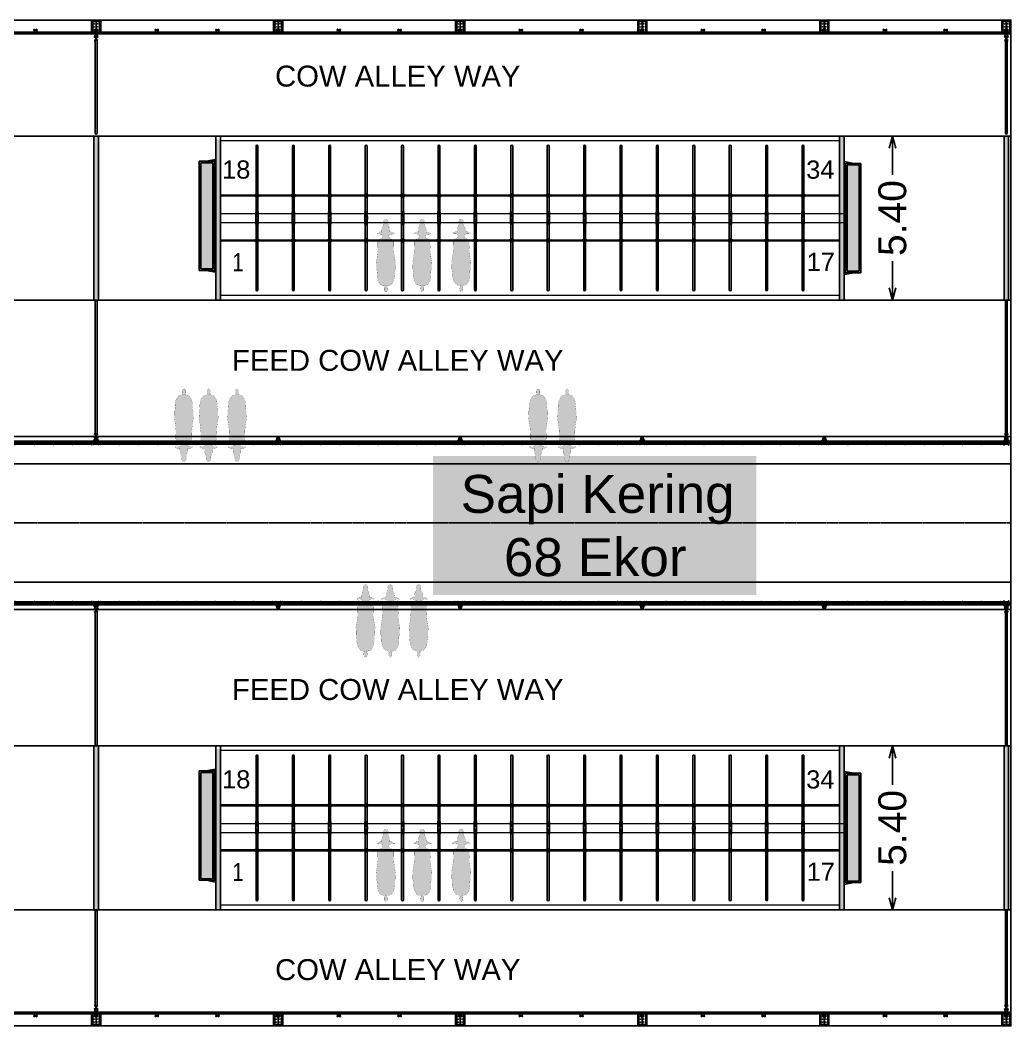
# Model space of a CAD drawing. Header units: millimetres. Extents: x -61993 to 642891, y -429158 to 50967.
# Drawn here: x 608396 to 641051, y -317152 to -284002 of the extents above; entities that cross this region are included whole.
import ezdxf

# ---------------------------------------------------------------- set-up
doc = ezdxf.new("R2010")
doc.units = ezdxf.units.MM
doc.linetypes.add('ACAD_ISO03W100', pattern=[30, 12, -18])
doc.linetypes.add('CENTER', pattern=[50.8, 31.75, -6.35, 6.35, -6.35])
for name, color, linetype, lineweight in [('0.00', 252, 'Continuous', 0), ('0.05', 40, 'Continuous', 5), ('0.09', 172, 'Continuous', 9), ('0.13', 10, 'Continuous', 13), ('HATCH', 251, 'Continuous', 0), ('WF 300 X 150', 43, 'Continuous', 0)]:
    doc.layers.add(name, color=color, linetype=linetype, lineweight=lineweight)
for name, color, linetype in [('Cow', 30, 'Continuous'), ('DIM', 1, 'Continuous'), ('Gate', 6, 'Continuous'), ('headlock', 30, 'Continuous'), ('Pipa Galv', 1, 'Continuous'), ('Railing', 7, 'Continuous'), ('Steel', 152, 'Continuous'), ('TEXT', 152, 'Continuous'), ('tipis', 253, 'CENTER')]:
    doc.layers.add(name, color=color, linetype=linetype)
doc.styles.add('Arial', font='arial.ttf')
doc.styles.add('Arial Narrow', font='ARIALN.TTF')
doc.styles.add('C10O', font='complex', dxfattribs={"oblique": 20, "height": 0.14})
doc.styles.add('SANSERIF23', font='sanss___.ttf', dxfattribs={"height": 2.3})
doc.dimstyles.new('Sagoe_2K3_m', dxfattribs={"dimscale": 25, "dimtxt": 2.3, "dimasz": 1, "dimexe": 0.7, "dimexo": 0.625, "dimtad": 0, "dimlfac": 0.001, "dimzin": 1, "dimdsep": 46, "dimtxsty": 'SANSERIF23', "dimblk": 'OPEN30', "dimcen": 1, "dimclrd": 1, "dimclre": 1, "dimclrt": 152, "dimadec": 0, "dimazin": 0, "dimtfac": 1, "dimtofl": 0, "dimtmove": 1, "dimatfit": 3, "dimfxl": 1, "dimarcsym": 0})
pattern_1 = [(45, (1363.141, -798.975), (-8.838835, 8.838835), []), (45, (1371.98, -798.975), (-8.838835, 8.838835), [15.625, -3.125, 0, -3.125])]

# ---------------------------------------------------------------- blocks, each defined once
blk = doc.blocks.new('*U26')
at = {"layer": 'HATCH'}
h = blk.add_hatch(color=0, dxfattribs=at)
h.dxf.hatch_style = 1
h.paths.add_polyline_path([(5400, 75), (5400, -75), (0, -75), (0, 75)])
blk.add_lwpolyline([(5400, 75), (5400, -75), (0, -75), (0, 75)], close=True)
blk = doc.blocks.new('Headlock Post')
at = {"color": 42}
for p, q in [((-87, 105), (-87, 113)), ((-87, 105), (-71, 105)), ((-84, 105), (-84, 113)), ((-83, 185), (-83, 121)), ((-83, 97), (-83, 105)), ((-75, 97), (-83, 97)), ((-75, 185), (-75, 121)), ((-75, 105), (-75, 97)), ((-74, 105), (-74, 113)), ((-71, 105), (-71, 113)), ((-50, 54), (-50, 46)), ((-50, 54), (-34, 54)), ((-47, 54), (-47, 46)), ((-46, 62), (-46, 54)), ((-38, 62), (-46, 62)), ((-38, 54), (-38, 62)), ((-37, 54), (-37, 46)), ((-34, 54), (-34, 46)), ((34, 54), (34, 46)), ((50, 54), (34, 54)), ((37, 54), (37, 46)), ((38, 54), (38, 62)), ((38, 62), (46, 62)), ((46, 62), (46, 54)), ((47, 54), (47, 46)), ((50, 54), (50, 46)), ((71, 105), (71, 113)), ((87, 105), (71, 105)), ((74, 105), (74, 113)), ((75, 185), (75, 121)), ((75, 105), (75, 97)), ((75, 97), (83, 97)), ((83, 185), (83, 121)), ((83, 97), (83, 105)), ((84, 105), (84, 113)), ((87, 105), (87, 113))]:
    blk.add_line(p, q, dxfattribs=at)
at = {"color": 42, "linetype": 'ACAD_ISO03W100', "ltscale": 0.01}
for p, q in [((-83, 113), (-83, 121)), ((-75, 113), (-75, 121)), ((75, 113), (75, 121)), ((83, 113), (83, 121))]:
    blk.add_line(p, q, dxfattribs=at)
at = {"color": 6}
for points in [[(-99, 113), (-99, 121), (99, 121), (99, 113)], [(-70, 38), (-70, 46), (70, 46), (70, 38)]]:
    blk.add_lwpolyline(points, close=True, dxfattribs=at)
at = {"color": 42}
for points in [[(-46, 38), (-46, 0, 0.999992), (46, 0), (46, 38)], [(-38, 38), (-38, 0, 1), (38, 0), (38, 38)]]:
    blk.add_lwpolyline(points, format="xyb", dxfattribs=at)
for centre in [(-79, 185), (79, 185)]:
    blk.add_arc(centre, 4, 0, 180, dxfattribs=at)
at = {"layer": 'Pipa Galv'}
for p, q in [((-30, 75), (-30, 113)), ((-30, 46), (-30, 113)), ((30, 75), (30, 113)), ((30, 46), (30, 113))]:
    blk.add_line(p, q, dxfattribs=at)
for radius in [38.1, 32]:
    blk.add_circle((0, 0), radius, dxfattribs=at)
blk = doc.blocks.new('headlockpart')
at = {"layer": 'headlock'}
for p, q in [((30, 68), (0, 68)), ((0, 63), (0, 68)), ((1303, 63), (0, 63)), ((0, 10), (0, 15)), ((1303, 15), (0, 15)), ((30, 10), (0, 10)), ((7, 70), (6, 69)), ((8, 8), (6, 9)), ((8, 70), (7, 70)), ((23, 68), (7, 68)), ((7, 15), (7, 63)), ((23, 63), (7, 63)), ((23, 15), (7, 15)), ((7, 10), (23, 10)), ((8, 76), (8, 76)), ((8, 70), (8, 76)), ((8, 76), (8, 76)), ((21, 76), (8, 76)), ((15, 70), (8, 70)), ((8, 8), (8, 2)), ((8, 2), (8, 2)), ((9, 2), (8, 2)), ((9, 2), (21, 2)), ((15, 70), (15, 76)), ((21, 70), (15, 70)), ((15, 8), (15, 2)), ((21, 76), (21, 76)), ((21, 2), (21, 2)), ((21, 70), (21, 76)), ((21, 76), (21, 76)), ((23, 70), (21, 70)), ((21, 8), (24, 9)), ((21, 8), (21, 2)), ((21, 2), (21, 2)), ((23, 70), (24, 69)), ((23, 15), (23, 63)), ((30, 63), (30, 68)), ((30, 10), (30, 15)), ((43, 15), (43, 63)), ((43, 47), (477, 47)), ((477, 31), (43, 31)), ((84, 31), (405, 31)), ((637, 63), (489, 63)), ((489, 16), (637, 16)), ((533, 15), (518, 15)), ((533, 15), (518, 15)), ((660, 68), (630, 68)), ((630, 63), (630, 68)), ((630, 10), (630, 15)), ((660, 10), (630, 10)), ((1160, 15), (635, 15)), ((637, 70), (636, 69)), ((653, 68), (636, 68)), ((636, 10), (653, 10)), ((638, 8), (636, 9)), ((638, 70), (637, 70)), ((637, 15), (637, 63)), ((653, 63), (637, 63)), ((653, 15), (637, 15)), ((638, 76), (638, 76)), ((638, 70), (638, 76)), ((638, 76), (638, 76)), ((651, 76), (638, 76)), ((645, 70), (638, 70)), ((638, 8), (638, 2)), ((638, 2), (638, 2)), ((639, 2), (638, 2)), ((639, 2), (651, 2)), ((645, 70), (645, 76)), ((651, 70), (645, 70)), ((645, 8), (645, 2)), ((651, 70), (651, 76)), ((651, 76), (651, 76)), ((651, 76), (651, 76)), ((652, 70), (651, 70)), ((651, 8), (653, 9)), ((651, 8), (651, 2)), ((651, 2), (651, 2)), ((651, 2), (651, 2)), ((652, 70), (653, 69)), ((653, 15), (653, 63)), ((660, 63), (660, 68)), ((660, 10), (660, 15)), ((673, 15), (673, 63)), ((673, 47), (1106, 47)), ((673, 31), (1106, 31)), ((1266, 63), (1118, 63)), ((1118, 16), (1266, 16)), ((1162, 15), (1147, 15)), ((1162, 15), (1147, 15)), ((1289, 68), (1259, 68)), ((1259, 63), (1259, 68)), ((1259, 10), (1259, 15)), ((1289, 10), (1259, 10)), ((1267, 70), (1266, 69)), ((1283, 68), (1266, 68)), ((1266, 15), (1266, 63)), ((1282, 63), (1266, 63)), ((1282, 15), (1266, 15)), ((1266, 10), (1283, 10)), ((1268, 8), (1266, 9)), ((1268, 70), (1267, 70)), ((1268, 76), (1268, 76)), ((1268, 70), (1268, 76)), ((1268, 76), (1268, 76)), ((1281, 76), (1268, 76)), ((1274, 70), (1268, 70)), ((1268, 8), (1268, 2)), ((1268, 2), (1268, 2)), ((1269, 2), (1268, 2)), ((1269, 2), (1280, 2)), ((1274, 70), (1274, 76)), ((1281, 70), (1274, 70)), ((1274, 8), (1274, 2)), ((1280, 2), (1281, 2)), ((1281, 70), (1281, 76)), ((1281, 76), (1281, 76)), ((1281, 76), (1281, 76)), ((1282, 70), (1281, 70)), ((1281, 8), (1283, 9)), ((1281, 8), (1281, 2)), ((1281, 2), (1281, 2)), ((1282, 70), (1283, 69)), ((1282, 15), (1282, 63)), ((1289, 63), (1289, 68)), ((1289, 10), (1289, 15)), ((1303, 15), (1303, 63))]:
    blk.add_line(p, q, dxfattribs=at)
at = {"layer": 'headlock', "linetype": 'CENTER', "ltscale": 0.01}
for p, q in [((15, 0), (15, 81)), ((645, 0), (645, 81)), ((1274, 0), (1274, 81))]:
    blk.add_line(p, q, dxfattribs=at)
at = {"layer": 'headlock', "ltscale": 0.001}
for p, q in [((477, 28), (477, 51)), ((1106, 28), (1106, 51))]:
    blk.add_line(p, q, dxfattribs=at)
at = {"layer": 'headlock'}
for centre, radius, start, end in [((7, 69), 0.6, 115, 270), ((7, 9), 0.6, 90, 245), ((23, 69), 0.6, 270, 65), ((23, 9), 0.6, 295, 90), ((489, 51), 12, 90, 180), ((489, 28), 12, 180, 270), ((636, 69), 0.6, 115, 270), ((636, 9), 0.6, 90, 245), ((653, 69), 0.6, 270, 65), ((653, 9), 0.6, 295, 90), ((1118, 51), 12, 90, 180), ((1118, 28), 12, 180, 270), ((1266, 9), 0.6, 90, 245), ((1266, 69), 0.6, 115, 270), ((1283, 69), 0.6, 270, 65), ((1283, 9), 0.6, 295, 90)]:
    blk.add_arc(centre, radius, start, end, dxfattribs=at)
for points, weights in [([(8, 76), (12, 77), (15, 76)], [1, 1.15470053838, 1]), ([(8, 8), (12, 7), (15, 8)], [1.08180853477, 1.24916489753, 1.08180853477]), ([(8, 2), (12, 2), (15, 2)], [1, 1.15470053838, 1]), ([(15, 76), (18, 77), (21, 76)], [1, 1.15470053838, 1]), ([(15, 8), (18, 7), (21, 8)], [1.08180853477, 1.24916489753, 1.08180853477]), ([(15, 2), (18, 2), (21, 2)], [1, 1.15470053838, 1]), ([(638, 76), (641, 77), (645, 76)], [1, 1.15470053838, 1]), ([(638, 8), (641, 7), (645, 8)], [1.08180853477, 1.24916489753, 1.08180853477]), ([(638, 2), (641, 2), (645, 2)], [1, 1.15470053838, 1]), ([(645, 76), (648, 77), (651, 76)], [1, 1.15470053838, 1]), ([(645, 8), (648, 7), (651, 8)], [1.08180853477, 1.24916489753, 1.08180853477]), ([(645, 2), (648, 2), (651, 2)], [1, 1.15470053838, 1]), ([(1268, 76), (1271, 77), (1274, 76)], [1, 1.15470053838, 1]), ([(1268, 8), (1271, 7), (1274, 8)], [1.08180853477, 1.24916489753, 1.08180853477]), ([(1268, 2), (1271, 2), (1274, 2)], [1, 1.15470053838, 1]), ([(1274, 76), (1278, 77), (1281, 76)], [1, 1.15470053838, 1]), ([(1274, 8), (1278, 7), (1281, 8)], [1.08180853477, 1.24916489753, 1.08180853477]), ([(1274, 2), (1278, 2), (1281, 2)], [1, 1.15470053838, 1])]:
    blk.add_rational_spline(points, weights, degree=2, dxfattribs=at)
blk = doc.blocks.new('*U189')
at = {"layer": '0.00'}
blk.add_blockref('headlockpart', (-689, -40), dxfattribs=at)
blk = doc.blocks.new('*U190')
at = {"color": 0, "linetype": 'ByBlock', "lineweight": -2, "transparency": 16777216}
for p in [(0, 0), (1259, 0), (2519, 0), (3778, 0)]:
    blk.add_blockref('*U189', p, dxfattribs=at)
blk = doc.blocks.new('*U27')
at = {"color": 42}
for p, q in [((0, 46), (38, 46)), ((0, 38), (38, 38)), ((178, 38), (148, 38)), ((178, 30), (148, 30)), ((0, -38), (38, -38)), ((0, -46), (38, -46)), ((178, -30), (148, -30)), ((178, -38), (148, -38))]:
    blk.add_line(p, q, dxfattribs=at)
at = {"color": 160}
for p, q in [((93, 13), (43, 13)), ((84, 9), (43, 9)), ((93, 13), (143, 13)), ((102, 9), (143, 9)), ((84, -9), (43, -9)), ((93, -13), (43, -13)), ((93, -13), (143, -13)), ((102, -9), (143, -9))]:
    blk.add_line(p, q, dxfattribs=at)
for points in [[(38, -60), (43, -60), (43, 60), (38, 60)], [(148, -50), (143, -50), (143, 50), (148, 50)]]:
    blk.add_lwpolyline(points, close=True, dxfattribs=at)
blk.add_lwpolyline([(123, -9), (123, 9)])
blk.add_circle((93, 0), 12.7)
at = {"color": 42}
for centre, radius, start, end in [((0, 0), 46, 90, 270), ((178, 0), 38, 52.1364, 90), ((178, 0), 38, 270, 307.8636)]:
    blk.add_arc(centre, radius, start, end, dxfattribs=at)
at = {"layer": 'Gate'}
for p, q in [((178, 30), (3213, 30)), ((178, -30), (3213, -30))]:
    blk.add_line(p, q, dxfattribs=at)
at = {"layer": 'Gate', "color": 0}
blk.add_arc((178, 0), 30, 90, 270, dxfattribs=at)
at = {"layer": 'Gate'}
blk.add_arc((3213, 0), 30, 270, 90, dxfattribs=at)
at = {"layer": 'Railing'}
blk.add_circle((0, 0), 38, dxfattribs=at)
blk = doc.blocks.new('*U28')
at = {"color": 42}
for p, q in [((0, 46), (38, 46)), ((0, 38), (38, 38)), ((178, 38), (148, 38)), ((178, 30), (148, 30)), ((0, -38), (38, -38)), ((0, -46), (38, -46)), ((178, -30), (148, -30)), ((178, -38), (148, -38))]:
    blk.add_line(p, q, dxfattribs=at)
at = {"color": 160}
for p, q in [((93, 13), (43, 13)), ((84, 9), (43, 9)), ((93, 13), (143, 13)), ((102, 9), (143, 9)), ((84, -9), (43, -9)), ((93, -13), (43, -13)), ((93, -13), (143, -13)), ((102, -9), (143, -9))]:
    blk.add_line(p, q, dxfattribs=at)
for points in [[(38, -60), (43, -60), (43, 60), (38, 60)], [(148, -50), (143, -50), (143, 50), (148, 50)]]:
    blk.add_lwpolyline(points, close=True, dxfattribs=at)
blk.add_lwpolyline([(123, -9), (123, 9)])
blk.add_circle((93, 0), 12.7)
at = {"color": 42}
for centre, radius, start, end in [((0, 0), 46, 90, 270), ((178, 0), 38, 52.1364, 90), ((178, 0), 38, 270, 307.8636)]:
    blk.add_arc(centre, radius, start, end, dxfattribs=at)
at = {"layer": 'Gate'}
for p, q in [((178, 30), (4533, 30)), ((178, -30), (4533, -30))]:
    blk.add_line(p, q, dxfattribs=at)
at = {"layer": 'Gate', "color": 0}
blk.add_arc((178, 0), 30, 90, 270, dxfattribs=at)
at = {"layer": 'Gate'}
blk.add_arc((4533, 0), 30, 270, 90, dxfattribs=at)
at = {"layer": 'Railing'}
blk.add_circle((0, 0), 38, dxfattribs=at)
blk = doc.blocks.new('*U29')
at = {"color": 42}
for p, q in [((0, 46), (38, 46)), ((0, 38), (38, 38)), ((178, 38), (148, 38)), ((178, 30), (148, 30)), ((0, -38), (38, -38)), ((0, -46), (38, -46)), ((178, -30), (148, -30)), ((178, -38), (148, -38))]:
    blk.add_line(p, q, dxfattribs=at)
at = {"color": 160}
for p, q in [((93, 13), (43, 13)), ((84, 9), (43, 9)), ((93, 13), (143, 13)), ((102, 9), (143, 9)), ((84, -9), (43, -9)), ((93, -13), (43, -13)), ((93, -13), (143, -13)), ((102, -9), (143, -9))]:
    blk.add_line(p, q, dxfattribs=at)
for points in [[(38, -60), (43, -60), (43, 60), (38, 60)], [(148, -50), (143, -50), (143, 50), (148, 50)]]:
    blk.add_lwpolyline(points, close=True, dxfattribs=at)
blk.add_lwpolyline([(123, -9), (123, 9)])
blk.add_circle((93, 0), 12.7)
at = {"color": 42}
for centre, radius, start, end in [((0, 0), 46, 90, 270), ((178, 0), 38, 52.1364, 90), ((178, 0), 38, 270, 307.8636)]:
    blk.add_arc(centre, radius, start, end, dxfattribs=at)
at = {"layer": 'Gate'}
for p, q in [((178, 30), (3263, 30)), ((178, -30), (3263, -30))]:
    blk.add_line(p, q, dxfattribs=at)
at = {"layer": 'Gate', "color": 0}
blk.add_arc((178, 0), 30, 90, 270, dxfattribs=at)
at = {"layer": 'Gate'}
blk.add_arc((3263, 0), 30, 270, 90, dxfattribs=at)
at = {"layer": 'Railing'}
blk.add_circle((0, 0), 38, dxfattribs=at)
blk = doc.blocks.new('A$C085D16B7')
at = {"layer": '0.00', "ltscale": 0.5}
h = blk.add_hatch(dxfattribs=at)
h.set_pattern_fill('ANSI35', color=256, scale=50, style=0)
h.set_pattern_definition(pattern_1)
h.paths.add_polyline_path([(450, 288), (0, 288), (25, 250), (425, 250)])
h.paths.add_polyline_path([(425, 25), (25, 25), (0, -12), (450, -12)])
h = blk.add_hatch(dxfattribs=at)
h.set_pattern_fill('ANSI35', color=256, scale=50, style=0)
h.set_pattern_definition([(135, (-913.16, -798.975), (8.83883, 8.83883), []), (135, (-921.999, -798.975), (8.83883, 8.83883), [15.625, -3.125, 0, -3.125])])
h.paths.add_polyline_path([(0, 288), (25, 250), (25, 25), (0, -12)])
at = {"layer": '0.00'}
h = blk.add_hatch(dxfattribs=at)
h.set_pattern_fill('ANSI31', color=256, scale=30, angle=-90, style=0)
h.set_pattern_definition([(315, (619428.904, -11494.7824), (2.65165043, 2.65165043), [])])
edge = h.paths.add_edge_path()
edge.add_line((389, 225), (400, 225))
edge.add_line((400, 225), (400, 50))
edge.add_line((400, 50), (389, 50))
edge.add_line((389, 50), (389, 129))
edge.add_arc((384, 129), 5, 0, 90)
edge.add_line((384, 134), (66, 134))
edge.add_arc((66, 129), 5, 90, 180)
edge.add_line((61, 129), (61, 50))
edge.add_line((61, 50), (50, 50))
edge.add_line((50, 50), (50, 225))
edge.add_line((50, 225), (61, 225))
edge.add_line((61, 225), (61, 146))
edge.add_arc((66, 146), 5, 180, 270)
edge.add_line((66, 141), (384, 141))
edge.add_arc((384, 146), 5, -90, 0)
edge.add_line((389, 146), (389, 225))
at = {"layer": '0.00', "ltscale": 0.5}
h = blk.add_hatch(dxfattribs=at)
h.set_pattern_fill('ANSI35', color=256, scale=50, style=0)
h.set_pattern_definition(pattern_1)
h.paths.add_polyline_path([(450, 288), (425, 250), (425, 25), (450, -12)])
at = {"layer": '0.05', "ltscale": 0.5}
for points in [[(0, 288), (25, 250)], [(25, 25), (0, -12)], [(425, 250), (450, 288)], [(425, 25), (450, -12)]]:
    blk.add_lwpolyline(points, dxfattribs=at)
blk.add_lwpolyline([(0, -12), (450, -12), (450, 288), (0, 288)], close=True, dxfattribs=at)
at = {"layer": '0.05'}
blk.add_lwpolyline([(25, 250), (25, 25), (425, 25), (425, 250)], close=True, dxfattribs=at)
at = {"layer": '0.09'}
blk.add_lwpolyline([(389, 225), (400, 225), (400, 50), (389, 50), (389, 129, 0.414214), (384, 134), (66, 134, 0.414214), (61, 129), (61, 50), (50, 50), (50, 225), (61, 225), (61, 146, 0.414214), (66, 141), (384, 141, 0.414214), (389, 146)], format="xyb", close=True, dxfattribs=at)
at = {"layer": 'WF 300 X 150'}
for p, q in [((113, 200), (137, 200)), ((113, 88), (137, 88)), ((125, 212), (125, 188)), ((125, 76), (125, 99)), ((237, 200), (213, 200)), ((237, 88), (213, 88)), ((225, 212), (225, 188)), ((225, 76), (225, 99)), ((337, 200), (313, 200)), ((337, 88), (313, 88)), ((325, 212), (325, 188)), ((325, 76), (325, 99))]:
    blk.add_line(p, q, dxfattribs=at)
for centre in [(125, 200), (125, 88), (225, 200), (225, 88), (325, 200), (325, 88)]:
    blk.add_circle(centre, 9.55, dxfattribs=at)
blk = doc.blocks.new('*U182')
at = {"layer": '0.05', "ltscale": 0.5, "rotation": 89.99999999999999}
blk.add_blockref('A$C085D16B7', (138, -225), dxfattribs=at)
blk = doc.blocks.new('*U183')
at = {"color": 0, "linetype": 'ByBlock', "lineweight": -2, "transparency": 16777216}
for p in [(102000, 32700), (102000, 0)]:
    blk.add_blockref('*U182', p, dxfattribs=at)
blk = doc.blocks.new('Steel Column')
at = {"layer": 'Steel'}
blk.add_lwpolyline([(150, -225), (150, 225), (-150, 225), (-150, -225)], close=True, dxfattribs=at)
blk = doc.blocks.new('*U178')
blk.add_blockref('Steel Column', (0, 0))
blk = doc.blocks.new('*U179')
at = {"color": 0, "linetype": 'ByBlock', "lineweight": -2, "transparency": 16777216}
for p in [(0, 0), (6000, 0), (12000, 0), (18000, 0), (24000, 0), (30000, 0), (0, -32700), (6000, -32700), (12000, -32700), (18000, -32700), (24000, -32700), (30000, -32700)]:
    blk.add_blockref('*U178', p, dxfattribs=at)
blk = doc.blocks.new('*U204')
at = {"layer": '0.00'}
blk.add_blockref('headlockpart', (-689, -40), dxfattribs=at)
blk = doc.blocks.new('*U205')
at = {"color": 0, "linetype": 'ByBlock', "lineweight": -2, "transparency": 16777216}
for p in [(0, 0), (1259, 0), (2519, 0), (3778, 0)]:
    blk.add_blockref('*U204', p, dxfattribs=at)
blk = doc.blocks.new('Headlock+POST')
at = {"layer": 'Pipa Galv'}
for points in [[(-83, 180), (6083, 180)], [(6083, 121), (-83, 121)]]:
    blk.add_lwpolyline(points, dxfattribs=at)
for name, p in [('Headlock Post', (0, 0)), ('*U205', (821, 151)), ('Headlock Post', (6000, 0))]:
    blk.add_blockref(name, p)
at = {"layer": '0.00'}
blk.add_blockref('headlockpart', (4540, 111), dxfattribs=at)
blk = doc.blocks.new('cow top')
h = blk.add_hatch(color=0)
h.dxf.hatch_style = 1
h.paths.add_polyline_path([(134.90334, -498.98442), (121.50402, -508.63428), (95.37396, -520.52088), (100.37544, -552.6675), (115.60956, -594.88836), (136.21674, -616.14498), (166.2804, -632.74332), (199.79718, -646.63566), (238.35834, -673.26534), (264.77022, -736.758), (265.05798, -837.00936), (255.69522, -1030.01316), (262.2807, -1044.65724), (274.38378, -1152.74808), (274.0056, -1151.10072), (292.71264, -1281.34512), (317.8923, -1411.54728), (308.95788, -1528.5369), (309.73206, -1637.35836), (282.4074, -1713.7329), (281.26824, -1740.23652), (283.62906, -1751.78454), (290.88708, -1783.86516), (289.8423, -1813.3236), (287.42076, -1874.45082), (275.79618, -1936.69146), (263.67198, -2003.30922), (238.77216, -2051.61066), (228.59826, -2066.8362), (216.0345, -2089.18644), (172.94508, -2149.55598), (141.7548, -2155.90716), (124.51626, -2167.45188), (115.8465, -2169.23652), (100.7589, -2174.4657), (86.56296, -2180.36016), (57.69852, -2186.02164), (17.89656, -2180.08428), (52.41852, -2240.71782), (55.71852, -2281.49196), (51.85818, -2334.2517), (40.94838, -2351.0256), (26.48052, -2368.70766), (5.20212, -2385.5964), (-5.18232, -2384.10414), (-26.46072, -2367.2154), (-40.92858, -2349.53334), (-51.83838, -2332.7601), (-55.69872, -2280.00036), (-56.43924, -2266.55286), (-52.39938, -2239.22622), (-17.87676, -2178.59202), (-57.67872, -2184.53004), (-86.54316, -2178.86856), (-100.7391, -2172.97344), (-115.8267, -2167.74426), (-124.49646, -2165.96028), (-141.735, -2154.41556), (-172.92528, -2148.06438), (-216.0147, -2087.69484), (-228.57846, -2065.34394), (-238.75236, -2050.11906), (-263.65218, -2001.81696), (-275.77638, -1935.19986), (-287.40096, -1872.95922), (-289.8225, -1811.83134), (-290.86728, -1782.37356), (-283.60926, -1750.29294), (-288.66816, -1712.2182), (-309.71226, -1635.8661), (-308.93808, -1527.0453), (-317.8725, -1410.05568), (-292.69284, -1279.85352), (-274.36398, -1151.25582), (-273.9858, -1149.60846), (-262.2609, -1043.16498), (-255.67476, -1028.52156), (-265.03818, -835.5171), (-264.75042, -735.2664), (-238.33854, -671.77374), (-199.77738, -645.1434), (-166.2606, -631.25106), (-136.19694, -614.65272), (-108.6228, -572.65098), (-100.35564, -551.17524), (-93.50022, -533.38362), (-104.75784, -515.01912), (-121.48422, -507.14268), (-138.89964, -494.6007), (-154.2123, -484.28226), (-182.23326, -476.63154), (-202.31442, -477.4077), (-244.02708, -475.91412), (-270.36504, -470.44602), (-293.57724, -473.7249), (-293.2545, -463.3002), (-283.37628, -454.03248), (-278.23026, -450.59586), (-252.23946, -439.35738), (-230.4918, -427.95324), (-210.85086, -414.32688), (-186.08502, -398.277), (-169.21476, -394.54998), (-123.79752, -419.84646), (-130.80276, -408.77034), (-133.21902, -393.73752), (-130.38564, -358.74696), (-129.37122, -327.3534), (-124.16514, -309.57828), (-128.48352, -296.43306), (-126.12402, -281.84244), (-124.26084, -275.28072), (-121.56936, -267.37524), (-117.60276, -263.11824), (-111.01332, -260.50068), (-101.37534, -228.12966), (-78.16314, -164.15982), (-71.41794, -130.00086), (-80.83284, -82.89006), (-75.27102, -61.67172), (-68.74032, -44.18568), (-64.83774, -35.84988), (-61.96872, -28.0137), (-53.38938, -10.5501), (-37.63254, 2.38392), (-21.8559, 8.00844), (0, 0), (21.8757, 6.51618), (37.65234, 0.89232), (53.40918, -12.0417), (61.98852, -29.5053), (68.76012, -45.67728), (75.29082, -63.16332), (80.85264, -84.38166), (73.92132, -110.76714), (71.00544, -142.21152), (87.20448, -211.992), (97.60806, -235.92228), (102.62736, -255.31638), (107.85588, -260.5515), (117.62256, -264.60984), (121.58916, -268.86684), (124.28064, -276.77232), (126.14382, -283.33404), (128.50332, -297.92466), (123.453, -314.89458), (129.87942, -349.00338), (133.23882, -395.22912), (130.82256, -410.26194), (125.84946, -420.20616), (161.84982, -400.93416), (169.23456, -396.04158), (186.10482, -399.7686), (210.87066, -415.81848), (230.51226, -429.44484), (253.15488, -440.33286), (273.5502, -451.38852), (293.2743, -464.7918), (293.59704, -475.2165), (270.38484, -471.93762), (244.04688, -477.40572), (202.33422, -478.8993), (182.25306, -478.12314), (154.2321, -485.77452), (138.91944, -496.0923)])
at = {"color": 0, "const_width": 4.179}
blk.add_lwpolyline([(134.90334, -498.98442), (121.50402, -508.63428), (95.37396, -520.52088), (100.37544, -552.6675), (115.60956, -594.88836), (136.21674, -616.14498), (166.2804, -632.74332), (199.79718, -646.63566), (238.35834, -673.26534), (264.77022, -736.758), (265.05798, -837.00936), (255.69522, -1030.01316), (262.2807, -1044.65724), (274.38378, -1152.74808), (274.0056, -1151.10072), (292.71264, -1281.34512), (317.8923, -1411.54728), (308.95788, -1528.5369), (309.73206, -1637.35836), (282.4074, -1713.7329), (281.26824, -1740.23652), (283.62906, -1751.78454), (290.88708, -1783.86516), (289.8423, -1813.3236), (287.42076, -1874.45082), (275.79618, -1936.69146), (263.67198, -2003.30922), (238.77216, -2051.61066), (228.59826, -2066.8362), (216.0345, -2089.18644), (172.94508, -2149.55598), (141.7548, -2155.90716), (124.51626, -2167.45188), (115.8465, -2169.23652), (100.7589, -2174.4657), (86.56296, -2180.36016), (57.69852, -2186.02164), (17.89656, -2180.08428), (52.41852, -2240.71782), (55.71852, -2281.49196), (51.85818, -2334.2517), (40.94838, -2351.0256), (26.48052, -2368.70766), (5.20212, -2385.5964), (-5.18232, -2384.10414), (-26.46072, -2367.2154), (-40.92858, -2349.53334), (-51.83838, -2332.7601), (-55.69872, -2280.00036), (-56.43924, -2266.55286), (-52.39938, -2239.22622), (-17.87676, -2178.59202), (-57.67872, -2184.53004), (-86.54316, -2178.86856), (-100.7391, -2172.97344), (-115.8267, -2167.74426), (-124.49646, -2165.96028), (-141.735, -2154.41556), (-172.92528, -2148.06438), (-216.0147, -2087.69484), (-228.57846, -2065.34394), (-238.75236, -2050.11906), (-263.65218, -2001.81696), (-275.77638, -1935.19986), (-287.40096, -1872.95922), (-289.8225, -1811.83134), (-290.86728, -1782.37356), (-283.60926, -1750.29294), (-288.66816, -1712.2182), (-309.71226, -1635.8661), (-308.93808, -1527.0453), (-317.8725, -1410.05568), (-292.69284, -1279.85352), (-274.36398, -1151.25582), (-273.9858, -1149.60846), (-262.2609, -1043.16498), (-255.67476, -1028.52156), (-265.03818, -835.5171), (-264.75042, -735.2664), (-238.33854, -671.77374), (-199.77738, -645.1434), (-166.2606, -631.25106), (-136.19694, -614.65272), (-108.6228, -572.65098), (-100.35564, -551.17524), (-93.50022, -533.38362), (-104.75784, -515.01912), (-121.48422, -507.14268), (-138.89964, -494.6007), (-154.2123, -484.28226), (-182.23326, -476.63154), (-202.31442, -477.4077), (-244.02708, -475.91412), (-270.36504, -470.44602), (-293.57724, -473.7249), (-293.2545, -463.3002), (-283.37628, -454.03248), (-278.23026, -450.59586), (-252.23946, -439.35738), (-230.4918, -427.95324), (-210.85086, -414.32688), (-186.08502, -398.277), (-169.21476, -394.54998), (-123.79752, -419.84646), (-130.80276, -408.77034), (-133.21902, -393.73752), (-130.38564, -358.74696), (-129.37122, -327.3534), (-124.16514, -309.57828), (-128.48352, -296.43306), (-126.12402, -281.84244), (-124.26084, -275.28072), (-121.56936, -267.37524), (-117.60276, -263.11824), (-111.01332, -260.50068), (-101.37534, -228.12966), (-78.16314, -164.15982), (-71.41794, -130.00086), (-80.83284, -82.89006), (-75.27102, -61.67172), (-68.74032, -44.18568), (-64.83774, -35.84988), (-61.96872, -28.0137), (-53.38938, -10.5501), (-37.63254, 2.38392), (-21.8559, 8.00844), (0, 0), (21.8757, 6.51618), (37.65234, 0.89232), (53.40918, -12.0417), (61.98852, -29.5053), (68.76012, -45.67728), (75.29082, -63.16332), (80.85264, -84.38166), (73.92132, -110.76714), (71.00544, -142.21152), (87.20448, -211.992), (97.60806, -235.92228), (102.62736, -255.31638), (107.85588, -260.5515), (117.62256, -264.60984), (121.58916, -268.86684), (124.28064, -276.77232), (126.14382, -283.33404), (128.50332, -297.92466), (123.453, -314.89458), (129.87942, -349.00338), (133.23882, -395.22912), (130.82256, -410.26194), (125.84946, -420.20616), (161.84982, -400.93416), (169.23456, -396.04158), (186.10482, -399.7686), (210.87066, -415.81848), (230.51226, -429.44484), (253.15488, -440.33286), (273.5502, -451.38852), (293.2743, -464.7918), (293.59704, -475.2165), (270.38484, -471.93762), (244.04688, -477.40572), (202.33422, -478.8993), (182.25306, -478.12314), (154.2321, -485.77452), (138.91944, -496.0923), (134.90334, -498.98442)], dxfattribs=at)
blk = doc.blocks.new('_Open30')
at = {"color": 0, "linetype": 'ByBlock', "lineweight": -2}
for p, q in [((-1, 0.268), (0, 0)), ((0, 0), (-1, -0.268)), ((0, 0), (-1, 0))]:
    blk.add_line(p, q, dxfattribs=at)
blk = doc.blocks.new('*D198')
at = {"layer": 'Defpoints', "color": 0, "transparency": 16777216}
for p in [(635551, -287827), (635551, -293227), (637148, -293227)]:
    blk.add_point(p, dxfattribs=at)
at = {"layer": 'DIM', "color": 1, "lineweight": -2, "transparency": 16777216}
for p, q in [((635801, -287827), (637428, -287827)), ((637148, -288227), (637148, -289102)), ((637148, -292827), (637148, -291952)), ((635801, -293227), (637428, -293227))]:
    blk.add_line(p, q, dxfattribs=at)
at = {"layer": 'DIM', "color": 1, "lineweight": -2, "transparency": 16777216, "xscale": 400, "yscale": 400, "zscale": 400}
for p, rotation in [((637148, -287827), 90), ((637148, -293227), 270)]:
    blk.add_blockref('_Open30', p, dxfattribs=dict(at, rotation=rotation))
at = {"layer": 'DIM', "color": 152, "transparency": 16777216, "insert": (637148, -290527), "char_height": 920, "attachment_point": 5, "rotation": 90, "style": 'SANSERIF23'}
blk.add_mtext('5.40', dxfattribs=at)
blk = doc.blocks.new('*U180')
at = {"layer": '0.05', "ltscale": 0.5, "rotation": 89.99999999999999}
blk.add_blockref('A$C085D16B7', (138, -225), dxfattribs=at)
blk = doc.blocks.new('*U181')
at = {"color": 0, "linetype": 'ByBlock', "lineweight": -2, "transparency": 16777216}
for p in [(0, 32700), (6000, 32700), (12000, 32700), (18000, 32700), (24000, 32700), (30000, 32700), (0, 0), (6000, 0), (12000, 0), (18000, 0), (24000, 0), (30000, 0)]:
    blk.add_blockref('*U180', p, dxfattribs=at)
blk = doc.blocks.new('double_divider')
at = {"color": 94}
for p, q in [((-50, 754), (50, 754)), ((-50, 726), (50, 726)), ((-50, -726), (50, -726)), ((-50, -754), (50, -754))]:
    blk.add_line(p, q, dxfattribs=at)
at = {"color": 150}
for p, q in [((-30, -1269), (-30, -128)), ((30, -1269), (30, -128))]:
    blk.add_line(p, q, dxfattribs=at)
for points in [[(30, 40), (30, 2370, 1), (-30, 2370), (-30, 40)], [(30, -40), (30, -2370, -1), (-30, -2370), (-30, -40)]]:
    blk.add_lwpolyline(points, format="xyb", dxfattribs=at)
at = {"color": 94}
for points in [[(-30, 690), (30, 690, 0.414214), (50, 710), (50, 770, 0.414214), (30, 790), (-30, 790, 0.414214), (-50, 770), (-50, 710, 0.414214)], [(-30, -690), (30, -690, -0.414214), (50, -710), (50, -770, -0.414214), (30, -790), (-30, -790, -0.414214), (-50, -770), (-50, -710, -0.414214)]]:
    blk.add_lwpolyline(points, format="xyb", close=True, dxfattribs=at)
at = {"color": 42}
for points in [[(-29, 780), (-34, 782), (-38, 780), (-38, 775), (-34, 772), (-29, 775)], [(-29, 700), (-34, 698), (-38, 700), (-38, 705), (-34, 708), (-29, 705)], [(29, 780), (34, 782), (38, 780), (38, 775), (34, 772), (29, 775)], [(29, 700), (34, 698), (38, 700), (38, 705), (34, 708), (29, 705)], [(10, 94), (0, 89), (-10, 94), (-10, 106), (0, 111), (10, 106)], [(10, -106), (0, -111), (-10, -106), (-10, -94), (0, -89), (10, -94)], [(-29, -700), (-34, -698), (-38, -700), (-38, -705), (-34, -708), (-29, -705)], [(-29, -780), (-34, -782), (-38, -780), (-38, -775), (-34, -772), (-29, -775)], [(29, -700), (34, -698), (38, -700), (38, -705), (34, -708), (29, -705)], [(29, -780), (34, -782), (38, -780), (38, -775), (34, -772), (29, -775)]]:
    blk.add_lwpolyline(points, close=True, dxfattribs=at)
blk.add_lwpolyline([(-38, -200), (-38, 200), (38, 200), (38, -200)], close=True)
at = {"color": 6}
blk.add_lwpolyline([(-38, -200), (-38, 200), (38, 200), (38, -200)], close=True, dxfattribs=at)
at = {"color": 150}
for points in [[(-30, 40), (30, 40)], [(-30, -40), (30, -40)]]:
    blk.add_lwpolyline(points, dxfattribs=at)
at = {"color": 42}
for centre, radius in [((-34, 777), 2.5), ((-34, 703), 2.5), ((34, 777), 2.5), ((34, 703), 2.5), ((0, 100), 7), ((0, 100), 7), ((0, -100), 7), ((0, -100), 7), ((-34, -703), 2.5), ((-34, -777), 2.5), ((34, -703), 2.5), ((34, -777), 2.5)]:
    blk.add_circle(centre, radius, dxfattribs=at)
at = {"layer": '0.00'}
blk.add_lwpolyline([(-50, -50), (50, -50), (50, 50), (-50, 50)], close=True, dxfattribs=at)
blk = doc.blocks.new('*U30')
at = {"true_color": 0x636466}
h = blk.add_hatch(color=251, dxfattribs=at)
h.dxf.hatch_style = 1
h.paths.add_polyline_path([(20700, 5400), (20550, 5400), (20550, 0), (20700, 0)])
h = blk.add_hatch(color=251, dxfattribs=at)
h.dxf.hatch_style = 1
h.paths.add_polyline_path([(0, 5300), (150, 5300), (150, 0), (0, 0)])
for points in [[(150, 0), (0, 0), (0, 5400), (150, 5400)], [(150, 0), (0, 0), (0, 5400), (150, 5400)], [(20550, 0), (20700, 0), (20700, 5400), (20550, 5400)], [(20550, 0), (20700, 0), (20700, 5400), (20550, 5400)]]:
    blk.add_lwpolyline(points, close=True)
at = {"layer": '0.05'}
for points in [[(150, 2850), (20700, 2850)], [(150, 2850), (20700, 2850)], [(150, 2550), (20700, 2550)], [(150, 2550), (20700, 2550)]]:
    blk.add_lwpolyline(points, dxfattribs=at)
at = {"layer": '0.13'}
for p, q in [((20550, 5400), (150, 5400)), ((20550, 5400), (150, 5400)), ((20550, 5250), (150, 5250)), ((20550, 5250), (150, 5250)), ((20550, 150), (150, 150)), ((20550, 150), (150, 150)), ((20550, 0), (150, 0)), ((20550, 0), (150, 0))]:
    blk.add_line(p, q, dxfattribs=at)
for points in [[(0, 0), (0, 5400)], [(0, 0), (0, 5400)], [(20700, 0), (20700, 5400)], [(20700, 0), (20700, 5400)], [(150, 150), (150, 5250)], [(150, 150), (150, 5250)], [(20550, 150), (20550, 5250)], [(20550, 150), (20550, 5250)]]:
    blk.add_lwpolyline(points, dxfattribs=at)
at = {"layer": 'Railing'}
for points in [[(150, 3456), (20550, 3456)], [(150, 3456), (20550, 3456)], [(20550, 3428), (150, 3428)], [(20550, 3428), (150, 3428)], [(20550, 1976), (150, 1976)], [(20550, 1976), (150, 1976)], [(150, 1948), (20550, 1948)], [(150, 1948), (20550, 1948)]]:
    blk.add_lwpolyline(points, dxfattribs=at)
for p in [(1350, 2702), (2550, 2702), (3750, 2702), (4950, 2702), (6150, 2702), (7350, 2702), (8550, 2702), (9750, 2702), (10950, 2702), (12150, 2702), (13350, 2702), (14550, 2702), (15750, 2702), (16950, 2702), (18150, 2702), (19350, 2702)]:
    blk.add_blockref('double_divider', p)
at = {"layer": 'TEXT', "insert": (728, 1248), "char_height": 600, "attachment_point": 5, "style": 'Arial Narrow'}
blk.add_mtext_dynamic_manual_height_columns('1', width=311.83, gutter_width=0.7, heights=[0], dxfattribs=at)
at = {"layer": 'TEXT', "style": 'Arial'}
for tag, p in [('N2', (201, 4001)), ('N3', (19453, 3998)), ('N1', (19467, 956))]:
    blk.add_attdef(tag, p, '', height=600, dxfattribs=at)
blk = doc.blocks.new('Wa-flat-10')
blk.add_hatch(color=151).paths.add_polyline_path([(-50, -1750), (-50, 1750), (-450, 1750), (-450, -1750)])
at = {"color": 7}
for p, q in [((-500, -1800), (-500, 1800)), ((-500, 1800), (0, 1800)), ((-450, 1750), (-50, 1750)), ((-450, 1750), (-450, -1750)), ((40, 1860), (-273, 1800)), ((-50, -1750), (-50, 1750)), ((0, 1800), (0, 0)), ((0, -1800), (0, 0)), ((-500, -1800), (0, -1800)), ((-450, -1750), (-50, -1750)), ((40, -1860), (-273, -1800))]:
    blk.add_line(p, q, dxfattribs=at)
for points in [[(0, 1790), (40, 1790), (40, 1780), (0, 1780)], [(0, -1790), (40, -1790), (40, -1780), (0, -1780)]]:
    blk.add_lwpolyline(points, dxfattribs=at)
for points in [[(50, 1710), (40, 1710), (40, 1860), (50, 1860)], [(50, -1710), (40, -1710), (40, -1860), (50, -1860)]]:
    blk.add_lwpolyline(points, close=True, dxfattribs=at)
blk = doc.blocks.new('*D199')
at = {"layer": 'Defpoints', "color": 0, "transparency": 16777216}
for p in [(635551, -307927), (635551, -313327), (637148, -313327)]:
    blk.add_point(p, dxfattribs=at)
at = {"layer": 'DIM', "color": 1, "lineweight": -2, "transparency": 16777216}
for p, q in [((635801, -307927), (637428, -307927)), ((637148, -308327), (637148, -309202)), ((637148, -312927), (637148, -312052)), ((635801, -313327), (637428, -313327))]:
    blk.add_line(p, q, dxfattribs=at)
at = {"layer": 'DIM', "color": 1, "lineweight": -2, "transparency": 16777216, "xscale": 400, "yscale": 400, "zscale": 400}
for p, rotation in [((637148, -307927), 90), ((637148, -313327), 270)]:
    blk.add_blockref('_Open30', p, dxfattribs=dict(at, rotation=rotation))
at = {"layer": 'DIM', "color": 152, "transparency": 16777216, "insert": (637148, -310627), "char_height": 920, "attachment_point": 5, "rotation": 90, "style": 'SANSERIF23'}
blk.add_mtext('5.40', dxfattribs=at)
blk = doc.blocks.new('*U113')
at = {"color": 42, "linetype": 'ACAD_ISO03W100', "ltscale": 0.01}
for p, q in [((46, 2046), (38, 2046)), ((46, 2038), (38, 2038)), ((46, 1962), (38, 1962)), ((46, 1954), (38, 1954)), ((46, 46), (38, 46)), ((46, 38), (38, 38)), ((46, -38), (38, -38)), ((46, -46), (38, -46))]:
    blk.add_line(p, q, dxfattribs=at)
at = {"color": 42}
for p, q in [((55, 2050), (47, 2050)), ((55, 2047), (47, 2047)), ((55, 2037), (47, 2037)), ((55, 2034), (47, 2034)), ((55, 2050), (55, 2034)), ((63, 2046), (55, 2046)), ((55, 2038), (63, 2038)), ((63, 2038), (63, 2046)), ((55, 1966), (47, 1966)), ((55, 1963), (47, 1963)), ((55, 1953), (47, 1953)), ((55, 1950), (47, 1950)), ((55, 1950), (55, 1966)), ((55, 1962), (63, 1962)), ((63, 1954), (55, 1954)), ((63, 1962), (63, 1954)), ((55, 50), (47, 50)), ((55, 47), (47, 47)), ((55, 37), (47, 37)), ((55, 34), (47, 34)), ((55, 50), (55, 34)), ((63, 46), (55, 46)), ((55, 38), (63, 38)), ((63, 38), (63, 46)), ((55, -34), (47, -34)), ((55, -37), (47, -37)), ((55, -47), (47, -47)), ((55, -50), (47, -50)), ((55, -50), (55, -34)), ((55, -38), (63, -38)), ((63, -46), (55, -46)), ((63, -38), (63, -46))]:
    blk.add_line(p, q, dxfattribs=at)
for points in [[(38, 2046), (-90, 2046, 1), (-90, 2038), (38, 2038)], [(38, 1954), (-90, 1954, -1), (-90, 1962), (38, 1962)], [(38, 46), (-90, 46, 1), (-90, 38), (38, 38)], [(38, -46), (-90, -46, -1), (-90, -38), (38, -38)]]:
    blk.add_lwpolyline(points, format="xyb", dxfattribs=at)
at = {"color": 160}
for points in [[(46, 2060), (38, 2060), (38, 1940), (46, 1940)], [(46, 60), (38, 60), (38, -60), (46, -60)]]:
    blk.add_lwpolyline(points, close=True, dxfattribs=at)
at = {"color": 42}
for points in [[(46, 2051), (47, 2051), (47, 2033), (46, 2033)], [(46, 1967), (47, 1967), (47, 1949), (46, 1949)], [(46, 51), (47, 51), (47, 33), (46, 33)], [(46, -33), (47, -33), (47, -51), (46, -51)]]:
    blk.add_lwpolyline(points, close=True, dxfattribs=at)
at = {"layer": 'Railing', "color": 1}
for p, q in [((-86, -60), (-86, 2060)), ((-38, 2060), (-38, -60))]:
    blk.add_line(p, q, dxfattribs=at)
at = {"layer": 'Railing', "color": 5}
for centre in [(0, 2000), (0, 0)]:
    blk.add_circle(centre, 38, dxfattribs=at)
blk = doc.blocks.new('*U186')
at = {"xscale": -1, "rotation": 270}
blk.add_blockref('*U113', (-1000, 15.5), dxfattribs=at)
blk = doc.blocks.new('*U187')
at = {"color": 0, "linetype": 'ByBlock', "lineweight": -2, "transparency": 16777216}
for p in [(98000, 0), (100000, 0), (102000, 0), (104000, 0), (106000, 0), (108000, 0), (110000, 0), (112000, 0), (114000, 0), (116000, 0), (118000, 0), (120000, 0), (122000, 0), (124000, 0), (126000, 0), (128000, 0), (130000, 0)]:
    blk.add_blockref('*U186', p, dxfattribs=at)
blk = doc.blocks.new('*U184')
at = {"xscale": -1, "rotation": 270}
blk.add_blockref('*U113', (-1000, 15.5), dxfattribs=at)
blk = doc.blocks.new('*U185')
at = {"color": 0, "linetype": 'ByBlock', "lineweight": -2, "transparency": 16777216}
for p in [(98000, 0), (100000, 0), (102000, 0), (104000, 0), (106000, 0), (108000, 0), (110000, 0), (112000, 0), (114000, 0), (116000, 0), (118000, 0), (120000, 0), (122000, 0), (124000, 0), (126000, 0), (128000, 0), (130000, 0)]:
    blk.add_blockref('*U184', p, dxfattribs=at)
blk = doc.blocks.new('*U192')
at = {"layer": '0.00'}
blk.add_blockref('headlockpart', (-689, -40), dxfattribs=at)
blk = doc.blocks.new('*U193')
at = {"color": 0, "linetype": 'ByBlock', "lineweight": -2, "transparency": 16777216}
for p in [(0, 0), (1259, 0), (2519, 0), (3778, 0)]:
    blk.add_blockref('*U192', p, dxfattribs=at)

msp = doc.modelspace()

# ---------------------------------------------------------------- linework, layer by layer
for p, q in [((508751.463, -284002.043), (611051.463, -284002.043)), ((610751.463, -284002.043), (641051.463, -284002.043)), ((508751.463, -284452.043), (611051.463, -284452.043)), ((610751.463, -284452.043), (641051.463, -284452.043)), ((508751.463, -287827.043), (611051.463, -287827.043)), ((610751.463, -287827.043), (641051.463, -287827.043)), ((508901.463, -293227.043), (611051.463, -293227.043)), ((610901.463, -293227.043), (641051.463, -293227.043)), ((508751.463, -297727.043), (611051.463, -297727.043)), ((508751.463, -297877.043), (611051.463, -297877.043)), ((508751.463, -297877.043), (611051.463, -297877.043)), ((610751.463, -297727.043), (641051.463, -297727.043)), ((610751.463, -297877.043), (641051.463, -297877.043)), ((508751.463, -303277.043), (611051.463, -303277.043)), ((610751.463, -303277.043), (641051.463, -303277.043)), ((508751.463, -303427.043), (611051.463, -303427.043)), ((610751.463, -303427.043), (641051.463, -303427.043)), ((508751.463, -307927.043), (611051.463, -307927.043)), ((508751.463, -307927.043), (611051.463, -307927.043)), ((610751.463, -307927.043), (641051.463, -307927.043)), ((610751.463, -307927.043), (641051.463, -307927.043)), ((508751.463, -313327.043), (611051.463, -313327.043)), ((508901.463, -313327.043), (611051.463, -313327.043)), ((610751.463, -313327.043), (641051.463, -313327.043)), ((610901.463, -313327.043), (641051.463, -313327.043)), ((508751.463, -316702.043), (611051.463, -316702.043)), ((610751.463, -316702.043), (641051.463, -316702.043)), ((508751.463, -317152.043), (611051.463, -317152.043)), ((610751.463, -317152.043), (641051.463, -317152.043))]:
    msp.add_line(p, q)
at = {"color": 4, "ltscale": 0.25}
for p, q in [((508751.463, -298627.043), (611051.463, -298627.043)), ((610751.463, -298627.043), (641051.463, -298627.043)), ((508751.463, -302527.043), (611051.463, -302527.043)), ((610751.463, -302527.043), (641051.463, -302527.043))]:
    msp.add_line(p, q, dxfattribs=at)
for points in [[(508751.463, -284002.043), (641051.463, -284002.043), (641051.463, -317152.043), (508751.463, -317152.043)], [(508751.463, -284452.043), (641051.463, -284452.043), (641051.463, -316702.043), (508751.463, -316702.043)]]:
    msp.add_lwpolyline(points, close=True)
at = {"layer": 'tipis', "linetype": 'CENTER', "ltscale": 0.25}
for p, q in [((508751.463, -300577.043), (611051.463, -300577.043)), ((610751.463, -300577.043), (641051.463, -300577.043))]:
    msp.add_line(p, q, dxfattribs=at)

# ---------------------------------------------------------------- block references
for name, p in [('*U183', (508901.463, -316927.043)), ('*U179', (610901.463, -284227.043)), ('*U181', (610901.463, -316927.043)), ('*U187', (509901.463, -284379.543)), ('Wa-flat-10', (614801.463, -290450.78)), ('Headlock+POST', (610901.463, -303352.043)), ('Headlock+POST', (616901.463, -303352.043)), ('Headlock+POST', (622901.463, -303352.043)), ('Headlock+POST', (628901.463, -303352.043)), ('Headlock+POST', (634901.463, -303352.043)), ('Wa-flat-10', (614801.463, -310550.78))]:
    msp.add_blockref(name, p)
for name, p, rotation in [('*U27', (610901.463, -284516.228), 270), ('*U26', (610901.463, -287827.043), 270), ('*U26', (610901.463, -287827.043), 270), ('*U26', (640901.463, -287827.043), 270), ('*U28', (610901.463, -297802.043), 90), ('*U28', (640901.463, -297802.043), 90), ('*U193', (610080.183, -297953.506), 180), ('Headlock Post', (640901.463, -297827.043), 180), ('*U28', (610901.463, -303352.043), 270), ('*U26', (610901.463, -307927.043), 270), ('*U26', (610901.463, -307927.043), 270), ('*U26', (640901.463, -307927.043), 270), ('*U29', (610901.463, -316637.858), 90), ('*U29', (640901.463, -316637.858), 90)]:
    msp.add_blockref(name, p, dxfattribs=dict(rotation=rotation))
at = {"xscale": -1}
for name, p, rotation in [('*U27', (610901.463, -284516.228), 90), ('*U27', (640901.463, -284516.228), 90), ('*U28', (610901.463, -297802.043), 270), ('Headlock+POST', (610901.463, -297802.043), 180), ('Headlock+POST', (616901.463, -297802.043), 180), ('Headlock+POST', (622901.463, -297802.043), 180), ('Headlock+POST', (628901.463, -297802.043), 180), ('Headlock+POST', (634901.463, -297802.043), 180), ('*U28', (610901.463, -303352.043), 90), ('*U28', (640901.463, -303352.043), 90), ('*U29', (610901.463, -316637.858), 270), ('*U185', (509901.463, -316774.543), 180)]:
    msp.add_blockref(name, p, dxfattribs=dict(at, rotation=rotation))
for p in [(614851.463, -293227.043), (614851.463, -313327.043)]:
    msp.add_blockref('*U30', p).add_auto_attribs({'N1': '17', 'N2': '18', 'N3': '34'})
for name, p in [('Wa-flat-10', (635601.463, -290527.043)), ('*U190', (610080.183, -303200.58)), ('Headlock Post', (640901.463, -303327.043)), ('Wa-flat-10', (635601.463, -310627.043))]:
    msp.add_blockref(name, p, dxfattribs=at)
at = {"layer": 'Cow'}
for p in [(620449.568, -290577.098), (621649.823, -290577.098), (622935.663, -290569.09), (619780.34, -302616.918), (620596.038, -302616.918), (621531.599, -302616.918), (620449.568, -310677.098), (621649.823, -310677.098), (622935.663, -310669.09)]:
    msp.add_blockref('cow top', p, dxfattribs=at)
at = {"layer": 'Cow', "xscale": -1, "rotation": 180}
for p in [(613793.692, -298537.168), (614609.391, -298537.168), (615544.952, -298537.168), (625471.079, -298537.168), (626420.377, -298537.168)]:
    msp.add_blockref('cow top', p, dxfattribs=at)

# ---------------------------------------------------------------- texts
at = {"color": 152, "char_height": 690, "attachment_point": 5, "style": 'SANSERIF23'}
for s, insert in [('COW ALLEY WAY', (620843.533, -285852.171)), ('FEED COW ALLEY WAY', (620843.533, -295221.266)), ('FEED COW ALLEY WAY', (620843.533, -306068.964)), ('COW ALLEY WAY', (620843.533, -315301.915))]:
    msp.add_mtext(s, dxfattribs=dict(at, insert=insert))
at = {"layer": 'TEXT', "color": 1, "insert": (622628.974, -298993.336), "char_height": 1250, "attachment_point": 1, "style": 'C10O', "bg_fill": 1, "box_fill_scale": 1.5, "bg_fill_color": 7, "bg_fill_true_color": 16777215, "bg_fill_transparency": 0}
msp.add_mtext_dynamic_manual_height_columns('\\pi287.20157;{\\fArial|b0|i0|c0|p34;\\Q0;Sapi Kering\\P\\pi1715.40757;68 Ekor}', width=9407.11119, gutter_width=1.008, heights=[0], dxfattribs=at)

# ---------------------------------------------------------------- dimensions: what is measured, and where the dimension line sits
at = {"layer": 'DIM'}
for base, p1, p2, picture, middle in [((637147.646, -293227.043), (635551.463, -287827.043), (635551.463, -293227.043), '*D198', (637147.646, -290527.043)), ((637147.646, -313327.043), (635551.463, -307927.043), (635551.463, -313327.043), '*D199', (637147.646, -310627.043))]:
    dim = msp.add_linear_dim(base=base, p1=p1, p2=p2, angle=90, dimstyle='Sagoe_2K3_m', dxfattribs=at)
    dim.commit()
    dim.dimension.update_dxf_attribs({"geometry": picture, "text_midpoint": middle})

doc.saveas('drawing.dxf')
